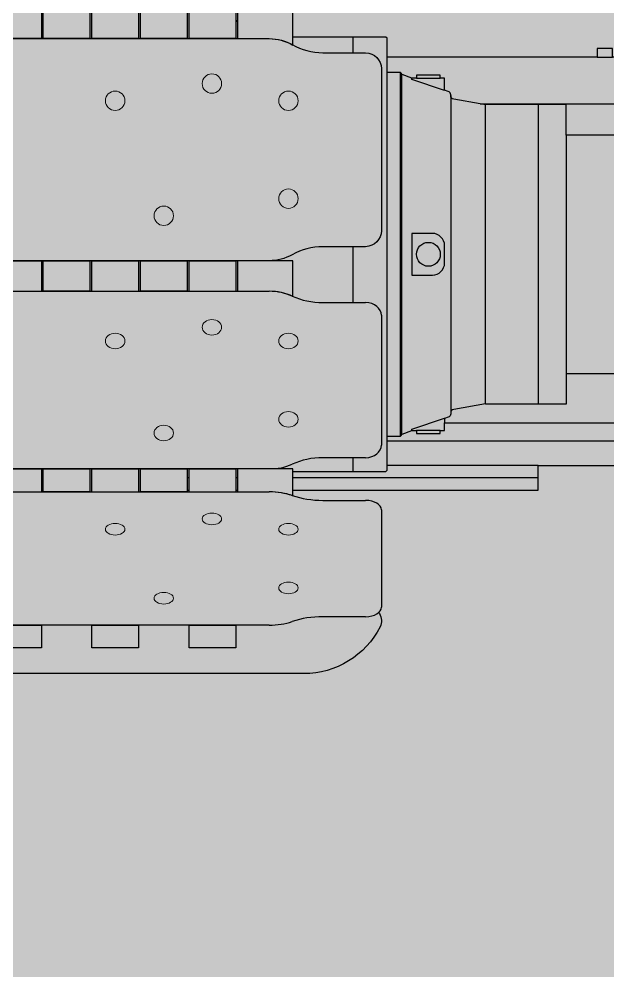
# Model space of a CAD drawing. Header units: millimetres. Extents: x -42064 to 85793, y -29289 to 164708.
# Drawn here: x -3743 to -2781, y -486 to 1070 of the extents above; entities that cross this region are included whole.
import ezdxf

# ---------------------------------------------------------------- set-up
doc = ezdxf.new("R2010")
doc.units = ezdxf.units.MM
doc.set_wipeout_variables(frame=1)
doc.layers.add('1', color=7, linetype='Continuous')
doc.layers.add('Техника. Кран MLC650 VPC', color=250, linetype='Continuous', true_color=0x333333)
doc.layers.add('Техника. Кран MLC650 VPC Штрих', color=7, linetype='Continuous', true_color=0xed4d1d)

# ---------------------------------------------------------------- blocks, each defined once
blk = doc.blocks.new('MLC650-20260207.123303')
at = {"color": 0, "linetype": 'ByBlock', "lineweight": -2, "transparency": 16777216}
blk.add_wipeout([(-265.8031917286862, -354.9999155044552), (-263.80253865251507, -353.0000375747677), (-263.8015548958083, -296.99996738433947), (-241.78992878923236, -296.99996738433947), (-240.29002034196856, -295.50005893707385), (-240.2901119364251, -295.16984666586177), (-240.2901119364251, -295.16984666586177), (-240.2207438728783, -294.71884954954476), (-240.0189269596067, -294.30960602707455), (-239.70335504926516, -293.9800234174472), (-239.3032588673559, -293.76063022613744), (-239.3032588673559, -293.7606302261356), (-223.47089192399653, -287.9978036880475), (-215.7705867482182, -288.0001291275021), (-215.7705867482182, -292.6668985366814), (-176.77064167985736, -292.6668985366814), (-176.77064167985736, -288.0001291275039), (-169.79122273454595, -288.0001291275021), (-169.79122273454595, -275.30012912750135), (303.57910807600456, -275.30012912750135), (303.57910807600456, -234.9998758316051), (305.209241132643, -234.9998758316051), (305.21234171858123, -239.16008701324427), (344.2060856150656, -239.16008701324427), (344.2091862010002, -234.9998758316051), (349.7088505076408, -234.9998758316051), (349.7088505076408, -237.67529392242432), (349.7088505076408, -237.67529392242432), (349.9972244298606, -239.6859883713696), (351.0591997671436, -241.41753683128445), (352.72068742243937, -242.58608741098578), (354.7093205379697, -243.00008018613153), (354.7093205379697, -243.00008018613153), (404.20939982404707, -243.00016269683692), (405.7093082713145, -241.49986667632584), (405.7093082713145, -134.16638946705825), (405.7093082713145, -134.16638946705825), (405.86843367654546, -131.7784408287971), (406.3116551699095, -129.42659595691475), (407.032626240838, -127.14453103486812), (408.0210232687841, -124.96492306353139), (416.85162462911285, -114.87346460211847), (416.85162462911285, -114.87346460211847), (419.3389173678661, -111.84278368910964), (421.1870641162004, -108.38503795506585), (422.32502143297097, -104.63314441847251), (422.7090458201419, -100.73132724762036), (422.7090458201419, -100.73132724762036), (422.7090458201419, -12.499891090392339), (427.2087711619388, -12.499891090392339), (428.2094852732662, -11.498014259343108), (428.2094852732662, 11.498256492615837), (427.2087711619406, 12.500133323672344), (422.7090458201419, 12.500133323672344), (422.7090458201419, 100.73156948089672), (422.7090458201419, 100.73156948089672), (422.32502155308975, 104.6333860476825), (421.18706458753877, 108.3852790503006), (419.3389183943509, 111.84302438608393), (416.8516263711099, 114.87370509339598), (416.8516263711099, 114.8737050933978), (408.0210249009506, 124.96511375751288), (408.0210249009506, 124.96511375751288), (407.03262717914004, 127.14472237239352), (406.31165559593865, 129.42678804777643), (405.86843378676167, 131.77863374816116), (405.7093082713145, 134.16658325367098), (405.7093082713145, 134.1665832536728), (405.7093082713145, 149.1998804092418), (448.6384708689711, 149.1998804092418), (448.6384708689711, 174.19990482330286), (405.7093082713145, 174.19990482330286), (405.7093082713145, 241.50006046295312), (404.20939982404707, 242.99996891021874), (354.7093204783432, 242.99996891021874), (354.7093204783432, 242.99996891021874), (352.7959060871872, 242.6193209727153), (351.1737985814834, 241.53543226784677), (350.089936786595, 239.91330678126906), (349.70932059159713, 237.99988607564228), (349.70932059159713, 237.99988607564228), (349.7088505076408, 235.00006961822692), (344.2091862010002, 235.00006961822692), (344.2091862010002, 239.15989322662426), (305.21234171858123, 239.15989322662426), (305.209241132643, 235.00006961822692), (297.40894206037774, 235.00006961822692), (297.40894206037774, 235.00006961822692), (296.6435894082497, 234.8477027614681), (295.9947852603218, 234.41407444275683), (295.561282674802, 233.76518627865516), (295.4090641306884, 232.99980411529577), (295.4090641306884, 229.00004825592077), (295.4090641306884, 229.00004825592077), (295.2569123147787, 228.23462733609995), (294.8234160772372, 227.58570486644567), (294.17457762252525, 227.1520828890607), (293.4091862010009, 226.99978275299327), (293.4091862010009, 226.99978275299327), (291.8774954365308, 227.00006434917304), (291.8774954365308, 227.00006434917304), (286.02478591612635, 226.42362254464206), (280.396992769196, 224.7164499758528), (275.21038890955424, 221.94415232095162), (270.66429259574215, 218.2132674138811), (270.66429259574215, 218.2132674138811), (250.38002970686284, 197.92907657623437), (250.38002970686284, 197.92907657623437), (248.86475162390343, 196.6853471632603), (247.135938978352, 195.76115164391194), (245.26003683259114, 195.19201048310606), (243.3091434763901, 194.9997980117787), (243.3091434763901, 194.99979801178233), (28.709064130687693, 194.99979801178233), (28.709064130687693, 244.99984683990442), (-103.04103352556194, 244.99984683990442), (-103.04103352556194, 244.28981266021765), (-111.60443133268927, 245.79979801177979), (324.4979862498294, 245.79979801177979), (324.4979862498294, 321.9997980117805), (158.60346110334467, 321.9997980117805), (158.60346110334467, 336.19970645904505), (133.60343668927817, 336.19970645904505), (133.60343668927817, 321.9997980117805), (104.6028812693603, 321.9997980117805), (104.6028812693603, 336.19970645904505), (79.60285685529925, 336.19970645904505), (79.60285685529925, 321.9997980117805), (-263.7906808884927, 321.9997980117805), (-263.79013630876216, 352.9998437881459), (-265.8031917286862, 354.99991550445884), (-448.6384708689693, 354.99991550445884), (-448.6384708689693, -354.9999155044552)], dxfattribs=at)
at = {"layer": 'Техника. Кран MLC650 VPC Штрих', "true_color": 0xadadad, "transparency": 16777216}
h = blk.add_hatch(color=253, dxfattribs=at)
h.dxf.hatch_style = 1
edge = h.paths.add_edge_path()
edge.add_line((-448.6384708689693, -354.9999155044552), (-265.8031917286862, -354.9999155044552))
edge.add_line((-265.8031917286862, -354.9999155044552), (-263.8025386525151, -353.0000375747677))
edge.add_line((-263.8025386525151, -353.0000375747677), (-263.8015548958065, -296.9999673843395))
edge.add_line((-263.8015548958065, -296.9999673843395), (-241.7899287892324, -296.9999673843395))
edge.add_line((-241.7899287892324, -296.9999673843395), (-240.2900203419667, -295.5000589370738))
edge.add_line((-240.2900203419667, -295.5000589370738), (-240.2901119364251, -295.1698466658636))
edge.add_arc((-238.7908396948104, -295.1696170602838), 1.499272259196142, 109.98527304320251, 180.0087745442144, ccw=False)
edge.add_line((-239.3032588673559, -293.7606302261356), (-223.4708919239965, -287.9978036880493))
edge.add_line((-223.4708919239965, -287.9978036880493), (-215.7705867482182, -288.0001291275021))
edge.add_line((-215.7705867482182, -288.0001291275021), (-215.7705867482182, -292.6668985366832))
edge.add_line((-215.7705867482182, -292.6668985366832), (-176.7706416798574, -292.6668985366832))
edge.add_line((-176.7706416798574, -292.6668985366832), (-176.7706416798574, -288.0001291275039))
edge.add_line((-176.7706416798574, -288.0001291275039), (-169.7912227345441, -288.0001291275021))
edge.add_line((-169.7912227345441, -288.0001291275021), (-169.7912227345441, -275.3001291275014))
edge.add_line((-169.7912227345441, -275.3001291275014), (303.5791080760027, -275.3001291275014))
edge.add_line((303.5791080760027, -275.3001291275014), (303.5791080760027, -234.9998758316069))
edge.add_line((303.5791080760027, -234.9998758316069), (305.2092411326412, -234.9998758316069))
edge.add_line((305.2092411326412, -234.9998758316069), (305.2123417185794, -239.1600870132443))
edge.add_line((305.2123417185794, -239.1600870132443), (344.2060856150638, -239.1600870132443))
edge.add_line((344.2060856150638, -239.1600870132443), (344.209186201002, -234.9998758316051))
edge.add_line((344.209186201002, -234.9998758316051), (349.7088505076426, -234.9998758316051))
edge.add_line((349.7088505076426, -234.9998758316051), (349.7088505076426, -237.6752939224243))
edge.add_arc((354.7163345730163, -237.9831467754324), 5.016938313760331, 176.4819664373392, 269.9198964166159)
edge.add_line((354.7093205379679, -243.0000801861315), (404.2093998240489, -243.0001626968387))
edge.add_line((404.2093998240489, -243.0001626968387), (405.7093082713145, -241.4998666763277))
edge.add_line((405.7093082713145, -241.4998666763277), (405.7093082713145, -134.1663894670583))
edge.add_arc((425.7088627146281, -134.2998208999546), 19.9999995469587, 152.1767922927594, 179.6177442576459, ccw=False)
edge.add_line((408.0210232687859, -124.9649230635314), (416.8516246291147, -114.8734646021167))
edge.add_arc((402.7119696171223, -100.7329831551064), 19.99707627158038, 314.998325636136, 360.0047445191055)
edge.add_line((422.7090458201419, -100.7313272476185), (422.7090458201419, -12.49989109039325))
edge.add_line((422.7090458201419, -12.49989109039325), (427.2087711619388, -12.49989109039325))
edge.add_line((427.2087711619388, -12.49989109039325), (428.2094852732662, -11.49801425934129))
edge.add_line((428.2094852732662, -11.49801425934129), (428.2094852732662, 11.49825649261493))
edge.add_line((428.2094852732662, 11.49825649261493), (427.2087711619424, 12.50013332367234))
edge.add_line((427.2087711619424, 12.50013332367234), (422.7090458201419, 12.50013332367234))
edge.add_line((422.7090458201419, 12.50013332367234), (422.7090458201419, 100.7315694808958))
edge.add_arc((402.7119696174201, 100.7332253884036), 19.99707627128258, 359.9952554808372, 405.0016673058312)
edge.add_line((416.8516263711099, 114.8737050933969), (408.0210249009506, 124.9651137575129))
edge.add_arc((425.7088627146127, 134.3000146865704), 19.99999954694337, 180.3822557423604, 207.8232177251576, ccw=False)
edge.add_line((405.7093082713145, 134.1665832536719), (405.7093082713145, 149.1998804092409))
edge.add_line((405.7093082713145, 149.1998804092409), (448.6384708689693, 149.1998804092409))
edge.add_line((448.6384708689693, 149.1998804092409), (448.6384708689693, 174.1999048233029))
edge.add_line((448.6384708689693, 174.1999048233029), (405.7093082713145, 174.1999048233029))
edge.add_line((405.7093082713145, 174.1999048233029), (405.7093082713145, 241.5000604629531))
edge.add_line((405.7093082713145, 241.5000604629531), (404.2093998240489, 242.9999689102169))
edge.add_line((404.2093998240489, 242.9999689102169), (354.709320478345, 242.9999689102169))
edge.add_arc((354.7094613357282, 237.9998281677327), 5.000140744468202, 90.00161406127967, 179.999336442915)
edge.add_line((349.7093205915953, 237.9998860756423), (349.7088505076426, 235.0000696182251))
edge.add_line((349.7088505076426, 235.0000696182251), (344.209186201002, 235.0000696182251))
edge.add_line((344.209186201002, 235.0000696182251), (344.209186201002, 239.1598932266234))
edge.add_line((344.209186201002, 239.1598932266234), (305.2123417185794, 239.1598932266234))
edge.add_line((305.2123417185794, 239.1598932266234), (305.2092411326412, 235.0000696182251))
edge.add_line((305.2092411326412, 235.0000696182251), (297.4089420603777, 235.0000696182251))
edge.add_arc((297.4093090156276, 232.999824766841), 2.000244885044, 90.0105112065847, 180.0005915507604)
edge.add_line((295.4090641306902, 232.9998041152958), (295.4090641306902, 229.0000482559208))
edge.add_arc((293.4090687580096, 228.9997781404636), 1.999995390921276, -89.99663549832422, 0.007738255695983298, ccw=False)
edge.add_line((293.4091862010027, 226.9997827529905), (291.8774954365326, 227.000064349174))
edge.add_arc((291.8774967478729, 197.0000635147175), 30.00000083445653, 90.00000250447536, 135.000000341628)
edge.add_line((270.6642925957422, 218.2132674138793), (250.3800297068628, 197.9290765762325))
edge.add_arc((243.3088647172523, 204.9991964731703), 9.999398465276213, 270.00159726830145, 315.00423436764936, ccw=False)
edge.add_line((243.3091434763919, 194.9997980117796), (28.70906413068951, 194.9997980117796))
edge.add_line((28.70906413068951, 194.9997980117796), (28.70906413068951, 244.9998468399044))
edge.add_line((28.70906413068951, 244.9998468399044), (-103.0410335255619, 244.9998468399044))
edge.add_line((-103.0410335255619, 244.9998468399044), (-103.0410335255619, 244.2898126602176))
edge.add_line((-103.0410335255619, 244.2898126602176), (-111.6044313326893, 245.7997980117807))
edge.add_line((-111.6044313326893, 245.7997980117807), (324.4979862498294, 245.7997980117807))
edge.add_line((324.4979862498294, 245.7997980117807), (324.4979862498294, 321.9997980117796))
edge.add_line((324.4979862498294, 321.9997980117796), (158.6034611033465, 321.9997980117796))
edge.add_line((158.6034611033465, 321.9997980117796), (158.6034611033465, 336.199706459045))
edge.add_line((158.6034611033465, 336.199706459045), (133.6034366892818, 336.199706459045))
edge.add_line((133.6034366892818, 336.199706459045), (133.6034366892818, 321.9997980117796))
edge.add_line((133.6034366892818, 321.9997980117796), (104.6028812693621, 321.9997980117796))
edge.add_line((104.6028812693621, 321.9997980117796), (104.6028812693621, 336.199706459045))
edge.add_line((104.6028812693621, 336.199706459045), (79.60285685529743, 336.199706459045))
edge.add_line((79.60285685529743, 336.199706459045), (79.60285685529743, 321.9997980117796))
edge.add_line((79.60285685529743, 321.9997980117796), (-263.7906808884909, 321.9997980117796))
edge.add_line((-263.7906808884909, 321.9997980117796), (-263.7901363087622, 352.9998437881468))
edge.add_line((-263.7901363087622, 352.9998437881468), (-265.8031917286862, 354.9999155044552))
edge.add_line((-265.8031917286862, 354.9999155044552), (-448.6384708689693, 354.9999155044552))
edge.add_line((-448.6384708689693, 354.9999155044552), (-448.6384708689693, -354.9999155044552))
at = {"color": 0, "linetype": 'ByBlock', "lineweight": -2, "transparency": 16777216}
blk.add_lwpolyline([(-448.6384708689693, -354.9999155044552), (-265.8031917286862, -354.9999155044552), (-263.8025386525151, -353.0000375747677), (-263.8015548958065, -296.9999673843395), (-241.7899287892324, -296.9999673843395), (-240.2900203419667, -295.5000589370738), (-240.2901119364251, -295.1698466658636, -0.3154115314715947), (-239.3032588673559, -293.7606302261356), (-223.4708919239965, -287.9978036880493), (-215.7705867482182, -288.0001291275021), (-215.7705867482182, -292.6668985366832), (-176.7706416798574, -292.6668985366832), (-176.7706416798574, -288.0001291275039), (-169.7912227345441, -288.0001291275021), (-169.7912227345441, -275.3001291275014), (303.5791080760027, -275.3001291275014), (303.5791080760027, -234.9998758316069), (305.2092411326412, -234.9998758316069), (305.2123417185794, -239.1600870132443), (344.2060856150638, -239.1600870132443), (344.209186201002, -234.9998758316051), (349.7088505076426, -234.9998758316051), (349.7088505076426, -237.6752939224243, 0.4318993096489325), (354.7093205379679, -243.0000801861315), (404.2093998240489, -243.0001626968387), (405.7093082713145, -241.4998666763277), (405.7093082713145, -134.1663894670583, -0.1203092150461851), (408.0210232687859, -124.9649230635314), (416.8516246291147, -114.8734646021167, 0.1989414833571367), (422.7090458201419, -100.7313272476185), (422.7090458201419, -12.49989109039325), (427.2087711619388, -12.49989109039325), (428.2094852732662, -11.49801425934129), (428.2094852732662, 11.49825649261493), (427.2087711619424, 12.50013332367234), (422.7090458201419, 12.50013332367234), (422.7090458201419, 100.7315694808958, 0.1989414513420643), (416.8516263711099, 114.8737050933969), (408.0210249009506, 124.9651137575129, -0.1203092593902588), (405.7093082713145, 134.1665832536719), (405.7093082713145, 149.1998804092409), (448.6384708689693, 149.1998804092409), (448.6384708689693, 174.1999048233029), (405.7093082713145, 174.1999048233029), (405.7093082713145, 241.5000604629531), (404.2093998240489, 242.9999689102169), (354.709320478345, 242.9999689102169, 0.4142019193474888), (349.7093205915953, 237.9998860756423), (349.7088505076426, 235.0000696182251), (344.209186201002, 235.0000696182251), (344.209186201002, 239.1598932266234), (305.2123417185794, 239.1598932266234), (305.2092411326412, 235.0000696182251), (297.4089420603777, 235.0000696182251, 0.4141628544874088), (295.4090641306902, 232.9998041152958), (295.4090641306902, 229.0000482559208, -0.414235920966191), (293.4091862010027, 226.9997827529905), (291.8774954365326, 227.000064349174, 0.1989123575690626), (270.6642925957422, 218.2132674138793), (250.3800297068628, 197.9290765762325, -0.1989243291919469), (243.3091434763919, 194.9997980117796), (28.70906413068951, 194.9997980117796), (28.70906413068951, 244.9998468399044), (-103.0410335255619, 244.9998468399044), (-103.0410335255619, 244.2898126602176), (-111.6044313326893, 245.7997980117807), (324.4979862498294, 245.7997980117807), (324.4979862498294, 321.9997980117796), (158.6034611033465, 321.9997980117796), (158.6034611033465, 336.199706459045), (133.6034366892818, 336.199706459045), (133.6034366892818, 321.9997980117796), (104.6028812693621, 321.9997980117796), (104.6028812693621, 336.199706459045), (79.60285685529743, 336.199706459045), (79.60285685529743, 321.9997980117796), (-263.7906808884909, 321.9997980117796), (-263.7901363087622, 352.9998437881468), (-265.8031917286862, 354.9999155044552), (-448.6384708689693, 354.9999155044552)], format="xyb", close=True, dxfattribs=at)
for points in [[(-319.8037715626706, 354.9999155044552), (-319.8037715626706, -354.9999155044552)], [(-263.8015548958065, -296.9999673843395), (-263.7906808884909, 321.9997980117796)], [(79.60285685529743, 321.9997980117796), (104.6028812693621, 321.9997980117796)], [(133.6034366892818, 321.9997980117796), (158.6034611033465, 321.9997980117796)], [(-241.7899287892324, -296.9999673843395), (-241.7899287892324, 296.9997735977176)], [(-240.2900203419667, 295.1534639830479), (-240.2901119364251, -295.1698466658636)], [(-169.7912227209672, 268.4600427578152), (-169.7912227209672, 267.8318919488011), (-223.4708919239965, 285.9659509658813), (-223.4708919239965, 287.9999353408812)], [(-215.7705867482182, 287.9999353408812), (-176.7706416798574, 287.9999353408812)], [(-159.7898740244855, 259.3311420857972), (-159.7898740244855, -259.3309493541874)], [(-103.0410335255619, -244.2900064468395), (-103.0410335255619, 244.2898126602176)], [(-16.79125935563934, 244.9998468399044), (-16.7912593556357, -245.0000406265244)], [(305.2092411326412, 235.0000696194456), (344.209186201002, 235.0000696182251)], [(349.7088505076426, 235.0000696182251), (349.7088505076426, -234.9998758316051)], [(386.708917646316, 242.9999689102169), (386.708917646316, -243.0001626968387)], [(404.2093998240489, -243.0001626968387), (404.2093998240489, 242.9999689102169)], [(28.70906413068951, 194.9997980117796), (28.70906413068951, -194.9999917984005)], [(405.7093082713145, 149.1998804092409), (405.7093082713145, 174.1999048233029)], [(405.7093082713145, -134.1663894670583), (405.7093082713145, 134.1665832536719)], [(422.7090458201419, 12.50013332367234), (422.7090458201419, -12.49989109039325)], [(344.209186201002, -234.9998758316051), (305.2092411326412, -234.9998758328275)], [(-223.4708919239965, -287.9978036880493), (-223.4708919239965, -285.9661447525014), (-169.7829776071412, -267.6749776214347), (-169.7912227345441, -268.4598489761356)], [(-176.7706416798574, -288.0001291275039), (-215.7705867482182, -288.0001291275021)]]:
    blk.add_lwpolyline(points, dxfattribs=at)
for points in [[(-111.6044313326893, 245.7997980117807), (-154.8324458790776, 253.4222009658815, -0.3639117464715593), (-159.7898740244855, 259.3311420917353), (-159.7899164153096, 260.6186609268188, 0.3152987873016513), (-163.7377956328091, 266.2568167965856), (-169.7912227345441, 268.4600427627565), (-169.7912227345441, 287.9999353408784), (-176.7706416798574, 287.9999353408812), (-176.7706416798574, 292.6670923233032), (-215.7705867482182, 292.6670923233032), (-215.7705867482182, 287.9999353408812), (-223.4708919239965, 287.9999353408812), (-239.3032588673559, 293.7604364395138, -0.3121894289150729), (-240.2900203419667, 295.1534639830479), (-240.2900203419667, 295.4998651504502), (-241.7899287892324, 296.9997735977176), (-263.7901363087622, 296.9997735977176)], [(-223.4708919239965, 34.14997463226337), (-223.4708919239965, -34.15011997222791), (-189.7907769394042, -34.14978992938995, 0.4142136100914041), (-169.7907776309003, -14.14978688547399), (-169.7907776309003, 14.15003261566198, 0.4142135751758766), (-189.7907780521309, 34.15003216266632), (-223.4708919239965, 34.14997463226337)], [(349.7089725705046, 31.2540277163298, -0.4148231405470569), (347.7050968455333, 29.25414943695068), (324.7088260935816, 29.29988307952863, 1.000001550517033), (324.7088260935816, -29.30002841949499), (347.7050968455333, -29.25390720367432, -0.4146860860124595), (349.7089725705046, -31.25417270660364)], [(257.3850284861583, 25.00014553070105), (237.2087406443607, 25.00014553070105, 0.9999990310678519), (237.2087406443607, -24.99990329742468), (257.3850284861583, -24.99990329742468)], [(28.70906413068951, -194.9999917984005), (28.70906413068951, -245.0000406265262), (-103.0410335255619, -245.0000406265262), (-103.0410335255619, -244.2900064468395), (-154.8324458790776, -253.4220071792606, 0.3639117959765396), (-159.7898740244855, -259.3309493541874), (-159.7902827931393, -260.6188547134389, -0.3153960613951999), (-163.738103838059, -266.2568826675415), (-169.7912227345441, -268.4598489761356), (-169.7912227345441, -275.3001291275014)], [(28.70906413068951, -194.9999917984005), (243.3091434763919, -194.9999917984005, -0.1988813987118845), (250.3800297068628, -197.9288827896107), (270.6642912471543, -218.2130722786751, 0.1989123885503685), (291.8774971056228, -226.999870562553), (293.4091862009991, -226.9999765396133, -0.4143742915214743), (295.4090641306902, -228.999854469299), (295.4090641306902, -232.9999979019176, 0.4142998791191272), (297.4089420603777, -234.9998758316051), (303.5791080760027, -234.9998758316069)]]:
    blk.add_lwpolyline(points, format="xyb", dxfattribs=at)
for centre, radius in [((-196.2710017872778, 0.0001211166381835938), 19.49999978542206), ((237.2087406443607, 0.0001211166381835938), 19.49999978542722), ((324.7088260935816, 0.0001211166381835938), 19.49999978542487)]:
    blk.add_circle(centre, radius, dxfattribs=at)
blk = doc.blocks.new('MLC650-20260207.081734')
at = {"color": 0, "linetype": 'ByBlock', "lineweight": -2, "transparency": 16777216}
blk.add_wipeout([(-3134.000177001951, 1390.0000080108648), (-3134.000177001951, 1390.0000080108648), (-3136.799048214848, 1360.965239026259), (-3145.092543111675, 1332.999734695889), (-3158.575238047699, 1307.1333776404817), (-3176.7506072663605, 1284.3187454098043), (-3176.75060726636, 1284.3187454098043), (-3524.7657351820926, 924.5524833710424), (-3524.7657351820926, 924.5524833710424), (-3529.015849295607, 919.8713678230633), (-3532.9616395759144, 914.9310184614033), (-3536.5873317536093, 909.7511855505845), (-3539.878431230369, 904.3525767496512), (-3576.5487678350855, 839.684673817811), (-3576.5487678350855, 839.684673817811), (-3582.1243521224483, 828.0533447731104), (-3586.2611349076265, 815.8360626007197), (-3588.8991066339513, 803.2100552879265), (-3589.999999999989, 790.3584799258092), (-3589.999999999989, 563.2813374130355), (-3589.999999999989, 563.2813374130355), (-3589.5155196285177, 556.788584565435), (-3588.7185367092966, 550.3267443479081), (-3587.610905268797, 543.910848980745), (-3586.195201997132, 537.5558238024337), (-3586.195201997132, 537.5558238024337), (-3544.250800585094, 379.9998840332046), (-3544.250800585094, 339.99999999999955), (-3524.2567565607133, 339.99999999999955), (-3524.2567565607133, 300.0001159667995), (-2895.000036621091, 300.00011596679633), (-2895.000036621091, 339.99999999999955), (-2761.850024414059, 339.99999999999955), (-2761.850024414059, 327.29999999999654), (-2754.5334167480473, 299.9950775146499), (-2629.4674072265625, 299.9950775146499), (-2622.1500244140625, 327.2999999999997), (-2622.1500244140625, 339.99999999999955), (2622.1500244140734, 339.99999999999955), (2622.1500244140734, 327.2999999999997), (2629.4674072265734, 299.9950775146499), (2754.5334167480587, 299.9950775146499), (2761.850024414071, 327.29999999999654), (2761.850024414071, 339.99999999999955), (2895.0000366211025, 339.99999999999955), (2895.0000366211025, 300.00011596679633), (3524.256756560725, 300.00011596679633), (3524.256756560725, 339.99999999999955), (3544.2508005851055, 339.99999999999955), (3544.2508005851055, 379.9998840332046), (3586.195201997144, 537.5558238024337), (3586.195201997144, 537.5558238024337), (3587.6109052688084, 543.910848980745), (3588.718536709309, 550.3267443479081), (3589.5155196285286, 556.788584565435), (3590, 563.2813374130355), (3590, 563.2813374130355), (3590, 790.3584799258092), (3590, 790.3584799258092), (3588.899106633963, 803.2100552879265), (3586.2611349076383, 815.8360626007197), (3582.12435212246, 828.0533447731104), (3576.5487678350974, 839.684673817811), (3539.87843123038, 904.3525767496512), (3539.87843123038, 904.3525767496512), (3536.587331753621, 909.7511855505845), (3532.9616395759253, 914.9310184614033), (3529.015849295619, 919.8713678230633), (3524.765735182104, 924.5524833710424), (3176.7506072663714, 1284.3187454098043), (3176.7506072663714, 1284.3187454098043), (3158.5752380477097, 1307.1333776404817), (3145.0925431116857, 1332.999734695889), (3136.79904821486, 1360.965239026259), (3134.0001770019626, 1390.0000080108648), (3134.0001770019626, 1570.0000675201409), (3136.000054931651, 1569.99987373352), (3136.000054931651, 1617.9998508453373), (3134.0001770019626, 1619.9999225616457), (3134.0001770019626, 1687.7498569488525), (2982.504772949229, 1687.7498569488525), (2971.0000488281366, 1731.999869155883), (2839.0003540039183, 1731.999869155883), (2827.494854736339, 1687.7498569488525), (2685.0004516601666, 1687.7500507354744), (2685.0004516601666, 1619.9999225616448), (2657.2005981445404, 1619.9999225616457), (2655.999896240246, 1621.1998493194587), (2655.999896240246, 1629.9998935699468), (2376.299914550794, 1629.9998935699468), (2376.299914550794, 1632.9008792877203), (2353.757104492198, 1632.9008792877203), (2353.757104492198, 1615.3837314605707), (1795.274914550792, 1615.3837314605707), (1795.274914550792, 1632.9008792877203), (1773.0499145507931, 1632.9008792877203), (1773.0499145507931, 1609.9999515533445), (1663.9999816894638, 1609.9999515533445), (1663.9992065429763, 1634.9999759674083), (1482.7250000000095, 1634.9999759674083), (1482.7250000000095, 1739.0779254913332), (-1482.7249999999985, 1739.0779254913332), (-1482.7249999999985, 1634.9999759674083), (-1663.9992065429683, 1634.9999759674083), (-1663.999981689452, 1609.9999515533445), (-1773.0499145507777, 1609.9999515533445), (-1773.0499145507777, 1632.9008792877203), (-1795.27491455078, 1632.9008792877203), (-1795.27491455078, 1629.9998935699468), (-2353.7571044921856, 1629.9998935699468), (-2353.7571044921856, 1632.9008792877203), (-2376.2999145507783, 1632.9008792877203), (-2376.2999145507783, 1629.9998935699468), (-2655.999896240231, 1629.9998935699468), (-2655.999896240231, 1621.1998493194587), (-2657.2005981445286, 1619.9999225616457), (-2685.000451660155, 1619.9999225616448), (-2685.000451660155, 1687.7500507354744), (-2827.494854736327, 1687.7498569488525), (-2839.000354003904, 1731.999869155883), (-2971.000048828122, 1731.999869155883), (-2982.504772949218, 1687.7498569488525), (-3134.000177001951, 1687.7498569488525), (-3134.000177001951, 1619.9999225616457), (-3136.000054931639, 1617.9998508453373), (-3136.000054931639, 1569.99987373352), (-3134.000177001951, 1569.99987373352), (-3134.000177001951, 1570.0000675201409)], dxfattribs=at)
at = {"layer": 'Техника. Кран MLC650 VPC Штрих', "true_color": 0xadadad, "transparency": 16777216}
h = blk.add_hatch(color=253, dxfattribs=at)
h.dxf.hatch_style = 1
edge = h.paths.add_edge_path()
edge.add_line((-3134.000177001952, 1570.000067520142), (-3134.000177001952, 1390.000008010865))
edge.add_arc((-3286.000441979108, 1390.000125834063), 152.0002649772016, 315.95118145926324, 359.99995558710395, ccw=False)
edge.add_line((-3176.75060726636, 1284.318745409804), (-3524.765735182093, 924.5524833710424))
edge.add_arc((-3452.892005308225, 855.0263828576509), 99.99855848250988, 135.9511814592659, 150.4443258654042)
edge.add_line((-3539.878431230369, 904.3525767496521), (-3576.548767835086, 839.6846738178119))
edge.add_arc((-3482.939995232347, 787.660431609253), 107.093996496377, 150.9363376576849, 178.5563790322286)
edge.add_line((-3589.999999999989, 790.3584799258088), (-3589.999999999989, 563.2813374130365))
edge.add_arc((-3455.181303367887, 570.0768728162865), 134.9898524445283, 182.8855512565849, 193.9405370009752)
edge.add_line((-3586.195201997132, 537.5558238024332), (-3544.250800585094, 379.9998840332046))
edge.add_line((-3544.250800585094, 379.9998840332046), (-3544.250800585094, 340))
edge.add_line((-3544.250800585094, 340), (-3524.256756560713, 340))
edge.add_line((-3524.256756560713, 340), (-3524.256756560713, 300.0001159667999))
edge.add_line((-3524.256756560713, 300.0001159667999), (-2895.000036621092, 300.0001159667972))
edge.add_line((-2895.000036621092, 300.0001159667972), (-2895.000036621092, 340))
edge.add_line((-2895.000036621092, 340), (-2761.85002441406, 340))
edge.add_line((-2761.85002441406, 340), (-2761.85002441406, 327.2999999999975))
edge.add_line((-2761.85002441406, 327.2999999999975), (-2754.533416748047, 299.9950775146499))
edge.add_line((-2754.533416748047, 299.9950775146499), (-2629.467407226562, 299.9950775146499))
edge.add_line((-2629.467407226562, 299.9950775146499), (-2622.150024414062, 327.2999999999993))
edge.add_line((-2622.150024414062, 327.2999999999993), (-2622.150024414062, 340))
edge.add_line((-2622.150024414062, 340), (2622.150024414073, 340))
edge.add_line((2622.150024414073, 340), (2622.150024414073, 327.2999999999993))
edge.add_line((2622.150024414073, 327.2999999999993), (2629.467407226573, 299.9950775146499))
edge.add_line((2629.467407226573, 299.9950775146499), (2754.533416748058, 299.9950775146499))
edge.add_line((2754.533416748058, 299.9950775146499), (2761.850024414071, 327.2999999999975))
edge.add_line((2761.850024414071, 327.2999999999975), (2761.850024414071, 340))
edge.add_line((2761.850024414071, 340), (2895.000036621102, 340))
edge.add_line((2895.000036621102, 340), (2895.000036621102, 300.0001159667972))
edge.add_line((2895.000036621102, 300.0001159667972), (3524.256756560724, 300.0001159667972))
edge.add_line((3524.256756560724, 300.0001159667972), (3524.256756560724, 340))
edge.add_line((3524.256756560724, 340), (3544.250800585105, 340))
edge.add_line((3544.250800585105, 340), (3544.250800585105, 379.9998840332046))
edge.add_line((3544.250800585105, 379.9998840332046), (3586.195201997143, 537.5558238024332))
edge.add_arc((3455.181303367898, 570.0768728162865), 134.9898524445283, 346.0594629990248, 357.114448743415)
edge.add_line((3590, 563.2813374130365), (3590, 790.3584799258088))
edge.add_arc((3482.939995232358, 787.660431609253), 107.0939964963771, 1.443620967771406, 29.06366234231513)
edge.add_line((3576.548767835096, 839.6846738178119), (3539.87843123038, 904.3525767496521))
edge.add_arc((3452.892005308236, 855.0263828576509), 99.99855848250988, 29.55567413459586, 44.04881854073406)
edge.add_line((3524.765735182104, 924.5524833710424), (3176.750607266371, 1284.318745409804))
edge.add_arc((3286.000441979118, 1390.000125834063), 152.0002649772015, 180.000044412896, 224.0488185407368, ccw=False)
edge.add_line((3134.000177001963, 1390.000008010865), (3134.000177001963, 1570.000067520142))
edge.add_line((3134.000177001963, 1570.000067520142), (3136.00005493165, 1569.999873733521))
edge.add_line((3136.00005493165, 1569.999873733521), (3136.00005493165, 1617.999850845337))
edge.add_line((3136.00005493165, 1617.999850845337), (3134.000177001963, 1619.999922561646))
edge.add_line((3134.000177001963, 1619.999922561646), (3134.000177001963, 1687.749856948853))
edge.add_line((3134.000177001963, 1687.749856948853), (2982.504772949229, 1687.749856948853))
edge.add_line((2982.504772949229, 1687.749856948853), (2971.000048828137, 1731.999869155884))
edge.add_line((2971.000048828137, 1731.999869155884), (2839.000354003918, 1731.999869155884))
edge.add_line((2839.000354003918, 1731.999869155884), (2827.494854736338, 1687.749856948853))
edge.add_line((2827.494854736338, 1687.749856948853), (2685.000451660166, 1687.750050735474))
edge.add_line((2685.000451660166, 1687.750050735474), (2685.000451660166, 1619.999922561645))
edge.add_line((2685.000451660166, 1619.999922561645), (2657.20059814454, 1619.999922561646))
edge.add_line((2657.20059814454, 1619.999922561646), (2655.999896240246, 1621.199849319459))
edge.add_line((2655.999896240246, 1621.199849319459), (2655.999896240246, 1629.999893569947))
edge.add_line((2655.999896240246, 1629.999893569947), (2376.299914550793, 1629.999893569947))
edge.add_line((2376.299914550793, 1629.999893569947), (2376.299914550793, 1632.90087928772))
edge.add_line((2376.299914550793, 1632.90087928772), (2353.757104492197, 1632.90087928772))
edge.add_line((2353.757104492197, 1632.90087928772), (2353.757104492197, 1615.383731460571))
edge.add_line((2353.757104492197, 1615.383731460571), (1795.274914550791, 1615.383731460571))
edge.add_line((1795.274914550791, 1615.383731460571), (1795.274914550791, 1632.90087928772))
edge.add_line((1795.274914550791, 1632.90087928772), (1773.049914550793, 1632.90087928772))
edge.add_line((1773.049914550793, 1632.90087928772), (1773.049914550793, 1609.999951553345))
edge.add_line((1773.049914550793, 1609.999951553345), (1663.999981689463, 1609.999951553345))
edge.add_line((1663.999981689463, 1609.999951553345), (1663.999206542976, 1634.999975967408))
edge.add_line((1663.999206542976, 1634.999975967408), (1482.725000000009, 1634.999975967408))
edge.add_line((1482.725000000009, 1634.999975967408), (1482.725000000009, 1739.077925491333))
edge.add_line((1482.725000000009, 1739.077925491333), (-1482.724999999999, 1739.077925491333))
edge.add_line((-1482.724999999999, 1739.077925491333), (-1482.724999999999, 1634.999975967408))
edge.add_line((-1482.724999999999, 1634.999975967408), (-1663.999206542969, 1634.999975967408))
edge.add_line((-1663.999206542969, 1634.999975967408), (-1663.999981689452, 1609.999951553345))
edge.add_line((-1663.999981689452, 1609.999951553345), (-1773.049914550778, 1609.999951553345))
edge.add_line((-1773.049914550778, 1609.999951553345), (-1773.049914550778, 1632.90087928772))
edge.add_line((-1773.049914550778, 1632.90087928772), (-1795.274914550781, 1632.90087928772))
edge.add_line((-1795.274914550781, 1632.90087928772), (-1795.274914550781, 1629.999893569947))
edge.add_line((-1795.274914550781, 1629.999893569947), (-2353.757104492186, 1629.999893569947))
edge.add_line((-2353.757104492186, 1629.999893569947), (-2353.757104492186, 1632.90087928772))
edge.add_line((-2353.757104492186, 1632.90087928772), (-2376.299914550778, 1632.90087928772))
edge.add_line((-2376.299914550778, 1632.90087928772), (-2376.299914550778, 1629.999893569947))
edge.add_line((-2376.299914550778, 1629.999893569947), (-2655.999896240231, 1629.999893569947))
edge.add_line((-2655.999896240231, 1629.999893569947), (-2655.999896240231, 1621.199849319459))
edge.add_line((-2655.999896240231, 1621.199849319459), (-2657.200598144529, 1619.999922561646))
edge.add_line((-2657.200598144529, 1619.999922561646), (-2685.000451660155, 1619.999922561645))
edge.add_line((-2685.000451660155, 1619.999922561645), (-2685.000451660155, 1687.750050735474))
edge.add_line((-2685.000451660155, 1687.750050735474), (-2827.494854736327, 1687.749856948853))
edge.add_line((-2827.494854736327, 1687.749856948853), (-2839.000354003903, 1731.999869155884))
edge.add_line((-2839.000354003903, 1731.999869155884), (-2971.000048828122, 1731.999869155884))
edge.add_line((-2971.000048828122, 1731.999869155884), (-2982.504772949218, 1687.749856948853))
edge.add_line((-2982.504772949218, 1687.749856948853), (-3134.000177001951, 1687.749856948853))
edge.add_line((-3134.000177001951, 1687.749856948853), (-3134.000177001952, 1619.999922561646))
edge.add_line((-3134.000177001952, 1619.999922561646), (-3136.000054931639, 1617.999850845337))
edge.add_line((-3136.000054931639, 1617.999850845337), (-3136.000054931639, 1569.999873733521))
edge.add_line((-3136.000054931639, 1569.999873733521), (-3134.000177001952, 1569.999873733521))
edge.add_line((-3134.000177001952, 1569.999873733521), (-3134.000177001952, 1570.000067520142))
at = {"color": 0, "linetype": 'ByBlock', "lineweight": -2, "transparency": 16777216}
blk.add_lwpolyline([(-3176.75060726636, 1284.318745409804), (-3524.765735182093, 924.5524833710424, 0.06332270556201919), (-3539.878431230369, 904.3525767496521), (-3576.548767835086, 839.6846738178119, 0.1211020252902141), (-3589.999999999989, 790.3584799258088), (-3589.999999999989, 563.2813374130365, 0.04827392137899376), (-3586.195201997132, 537.5558238024332), (-3544.250800585094, 379.9998840332046), (-3544.250800585094, 340), (-3524.256756560713, 340), (-3524.256756560713, 300.0001159667999), (-2895.000036621092, 300.0001159667972), (-2895.000036621092, 340), (-2761.85002441406, 340), (-2761.85002441406, 327.2999999999975), (-2754.533416748047, 299.9950775146499), (-2629.467407226562, 299.9950775146499), (-2622.150024414062, 327.2999999999993), (-2622.150024414062, 340), (2622.150024414073, 340)], format="xyb", dxfattribs=at)
blk.add_lwpolyline([(-3159.998601198244, 456.0001036623235, 0.4142174630449759), (-3060.000042724601, 555.9999938964847), (-3060.000042724601, 830.9998264312744, 0.4142165713804769), (-3209.998107228235, 980.9994319303751), (-3371.006996713906, 980.9994319303751, 0.2026316630720452), (-3442.720589466979, 950.6921376997534), (-3483.626489794766, 908.5992138764477, 0.195198357884682), (-3560.361109439276, 719.5329549292801), (-3560.361109439276, 614.4113990768074, 0.06419801664969582), (-3557.091058518616, 589.0478913651859), (-3541.77445805645, 530.6351544332138, 0.3409491323713237), (-3445.045950494601, 456.0001036623235)], format="xyb", close=True, dxfattribs=at)
for points in [[(3544.250800585105, 379.9998840332046), (-3544.250800585095, 379.9998840332046)], [(-2895.000036621092, 340), (-3524.256756560713, 340)], [(-2895.000036621092, 320.0000579833977), (-3524.256756560713, 320.0000579833977)]]:
    blk.add_lwpolyline(points, dxfattribs=at)
for radius in [142.8999984741192, 112.5110588073692]:
    blk.add_circle((-3309.999999999989, 698), radius, dxfattribs=at)
blk.add_blockref('MLC650-20260207.123303', (-2878.203351240063, 685.3001199722294), dxfattribs=at)
blk = doc.blocks.new('MLC650-20260207.065548')
at = {"color": 0, "linetype": 'ByBlock', "lineweight": -2, "transparency": 16777216}
blk.add_wipeout([(-132.57856750430074, -762), (-142.38883343570785, -759.8348483067523), (-150.70362850146057, -754.1962862104166), (-156.3448001708332, -745.883261388105), (-158.51303100713994, -736.0736755385298), (-158.51303100713994, -736.0736755385298), (-158.51303100713994, -666.112054444151), (-158.51303100713994, -666.112054444151), (-159.3511661745846, -653.088744743945), (-161.85174351712226, -640.2803030330896), (-165.973506699896, -627.8980522533842), (-171.64845189068, -616.1462837401776), (-171.64845189068, -616.1462837401779), (-171.64845189068, -616.1462837401779), (-175.90462495823476, -607.332365605229), (-178.9959307805151, -598.0456013472278), (-180.87136937865876, -588.4392028475222), (-181.5, -578.6716552734142), (-181.5, -578.6716552734142), (-181.5, 578.6716552732978), (-181.5, 578.6716552732978), (-180.87136937866444, 588.4392028474344), (-178.9959307805226, 598.0456013471694), (-175.90462495824045, 607.3323656052003), (-171.64845189068, 616.1462837401778), (-171.64845189068, 616.1462837401778), (-171.64845189068, 616.1462837401778), (-165.973506699896, 627.8980522533843), (-161.85174351712226, 640.2803030330897), (-159.3511661745846, 653.088744743945), (-158.51303100713994, 666.112054444151), (-158.51303100713994, 666.112054444151), (-158.51303100713994, 736.0736755385296), (-158.51303100713994, 736.0736755385296), (-156.3448001708332, 745.883261388105), (-150.70362850146057, 754.1962862104165), (-142.38883343570785, 759.8348483067521), (-132.57856750430074, 762), (-132.57856750430074, 762), (132.57856750430062, 762), (132.57856750430062, 762), (142.3888334357079, 759.8348483067521), (150.70362850146057, 754.1962862104165), (156.34480017083337, 745.883261388105), (158.51303100714, 736.0736755385296), (158.51303100714, 736.0736755385296), (158.51303100714, 666.112054444151), (158.51303100714, 666.112054444151), (159.35116617458465, 653.088744743945), (161.85174351712237, 640.2803030330897), (165.97350669989618, 627.8980522533843), (171.64845189067995, 616.1462837401778), (171.64845189068012, 616.1462837401778), (171.64845189068012, 616.1462837401778), (175.90462495824045, 607.3323656052003), (178.9959307805226, 598.0456013471694), (180.8713693786645, 588.4392028474344), (181.50000000000006, 578.6716552732978), (181.50000000000006, 578.6716552732978), (181.50000000000006, -578.6716552734142), (181.50000000000006, -578.6716552734142), (180.87136937865893, -588.4392028475222), (178.99593078051515, -598.0456013472278), (175.90462495823488, -607.332365605229), (171.64845189068012, -616.1462837401779), (171.64845189068012, -616.1462837401779), (165.97350669989618, -627.8980522533842), (161.85174351712237, -640.2803030330896), (159.35116617458465, -653.088744743945), (158.51303100714, -666.1120544441509), (158.51303100714, -666.112054444151), (158.51303100714, -736.0736755385298), (158.51303100714, -736.0736755385298), (156.34480017083337, -745.883261388105), (150.7036285014604, -754.1962862104166), (142.38883343570774, -759.8348483067523), (132.57856750430062, -762), (132.57856750430062, -762)], dxfattribs=at)
at = {"color": 0, "linetype": 'ByBlock', "lineweight": 5, "transparency": 16777216}
for centre in [(-80, 609.9999999999418), (80, 609.9999999999418), (108, 484.9999999999418), (-108, 406.4000000009546), (80, 326.9999999999418), (80, -327.0000000000582), (-108, -406.400000001071), (108, -485.0000000000582), (-80, -610.0000000000582), (80, -610.0000000000582)]:
    blk.add_circle(centre, 15.87500000000042, dxfattribs=at)
at = {"color": 0, "linetype": 'ByBlock', "lineweight": -2, "transparency": 16777216}
for points in [[(243.9500000004191, 617.2204650887288), (243.9500000004191, 527.0499999994645), (181.49999999999997, 527.0499999994645), (181.49999999999997, 578.6716552732978), (181.49999999999997, 578.6716552732978), (180.82929978914981, 588.7442186653005), (178.83721511913822, 598.6405801545677), (175.55848514869282, 608.1881610963378), (171.05028632346512, 617.2204650887288), (171.0502863234651, 617.2204650887288)], [(-243.476062009926, 524.0021240242057), (-243.476062009926, 447.8021240236702), (-181.50000000000003, 447.8021240236702), (-181.50000000000003, 524.0021240242057)], [(243.9500000004191, 368.2999999994645), (243.9500000004191, 444.5), (181.5, 444.5), (181.5, 368.2999999994645)], [(-243.476062009926, 365.2521240242058), (-243.476062009926, 289.0521240236703), (-181.50000000000003, 289.0521240236703), (-181.50000000000003, 365.2521240242058)], [(243.9500000004191, 209.5499999994645), (243.9500000004191, 285.75), (181.5, 285.75), (181.5, 209.5499999994645)], [(-243.476062009926, 206.50212402420584), (-243.476062009926, 88.9000000009546), (-181.50000000000003, 88.9000000009546), (-181.50000000000003, 206.50212402420584)], [(243.95000000041912, 85.85212402325129), (243.95000000041912, -85.85212402325122), (181.5, -85.85212402325122), (181.5, 85.85212402325129)], [(-243.476062009926, -206.50212402432234), (-243.476062009926, -88.90000000107108), (-181.50000000000003, -88.90000000107108), (-181.50000000000003, -206.50212402432234)], [(243.9500000004191, -209.5499999995809), (243.9500000004191, -285.7500000001164), (181.5, -285.7500000001164), (181.5, -209.5499999995809)], [(-243.476062009926, -365.25212402432237), (-243.476062009926, -289.0521240237868), (-181.50000000000003, -289.0521240237868), (-181.50000000000003, -365.25212402432237)], [(243.95000000041907, -368.2999999995809), (243.95000000041907, -444.5000000001164), (181.5, -444.5000000001164), (181.5, -368.2999999995809)], [(-243.476062009926, -524.0021240243223), (-243.476062009926, -447.80212402378675), (-181.50000000000009, -447.80212402378675), (-181.50000000000009, -524.0021240243223)], [(243.95000000041912, -617.2204650888453), (243.95000000041912, -527.0499999995809), (181.5, -527.0499999995809), (181.5, -578.6716552734144), (181.5, -578.6716552734144), (180.8292997891498, -588.7442186654171), (178.83721511913825, -598.6405801546844), (175.55848514869274, -608.1881610964543), (171.050286323465, -617.2204650888455), (171.05028632346506, -617.2204650888453)]]:
    blk.add_wipeout(points, dxfattribs=at)
at = {"layer": 'Техника. Кран MLC650 VPC Штрих', "true_color": 0xd6d6d6, "transparency": 16777216}
h = blk.add_hatch(color=254, dxfattribs=at)
h.dxf.hatch_style = 1
edge = h.paths.add_edge_path()
edge.add_arc((-131.8345686436406, -735.3213027956726), 26.68906927610718, 181.6153989469193, 268.40258507276866, ccw=False)
edge.add_line((-158.5130310071399, -736.0736755385296), (-158.5130310071399, -666.112054444151))
edge.add_arc((-260.1130310061939, -666.112054440956), 101.599999999054, 359.9999999981982, 389.4582407007075)
edge.add_arc((-105.2975192721211, -578.6713346430407), 76.20248072855345, 180.0002410783351, 209.4577235127148, ccw=False)
edge.add_line((-181.5, -578.6716552734142), (-181.5, 578.6716552732978))
edge.add_arc((-105.2975192718996, 578.6713346429825), 76.20248072877492, 150.542276487329, 179.9997589217087, ccw=False)
edge.add_arc((-260.1130310061939, 666.112054440956), 101.599999999054, 330.5417592992925, 360.0000000018018)
edge.add_line((-158.5130310071399, 666.112054444151), (-158.5130310071399, 736.0736755385296))
edge.add_arc((-131.8345686436406, 735.3213027956726), 26.68906927610714, 91.59741492723128, 178.3846010530807, ccw=False)
edge.add_line((-132.5785675043007, 762), (132.5785675043007, 762))
edge.add_arc((131.8345686436406, 735.3213027956726), 26.68906927610718, 1.6153989469191856, 88.40258507276872, ccw=False)
edge.add_line((158.5130310071399, 736.0736755385296), (158.5130310071399, 666.112054444151))
edge.add_arc((260.1130310061939, 666.112054440956), 101.599999999054, 179.9999999981982, 209.4582407007075)
edge.add_arc((105.2975192718996, 578.6713346429825), 76.20248072877489, 0.00024107829131025937, 29.45772351267101, ccw=False)
edge.add_line((181.5, 578.6716552732978), (181.5, -578.6716552734142))
edge.add_arc((105.2975192721211, -578.6713346430407), 76.20248072855348, 330.5422764872852, 359.9997589216649, ccw=False)
edge.add_arc((260.1130310061939, -666.112054440956), 101.599999999054, 150.5417592992925, 180.0000000018018)
edge.add_line((158.5130310071399, -666.112054444151), (158.5130310071399, -736.0736755385296))
edge.add_arc((131.8345686436406, -735.3213027956726), 26.68906927610714, 271.59741492723134, 358.3846010530807, ccw=False)
edge.add_line((132.5785675043007, -762), (-132.5785675043007, -762))
at = {"layer": 'Техника. Кран MLC650 VPC Штрих', "transparency": 16777216}
h = blk.add_hatch(color=256, dxfattribs=at)
h.dxf.hatch_style = 1
h.set_gradient(color1=(173, 173, 173), color2=(214, 214, 214), rotation=270, tint=1, name='CURVED')
edge = h.paths.add_edge_path()
edge.add_line((171.0502863234651, 617.2204650887288), (243.9500000004191, 617.2204650887288))
edge.add_line((243.9500000004191, 617.2204650887288), (243.9500000004191, 527.0499999994645))
edge.add_line((243.9500000004191, 527.0499999994645), (181.5, 527.0499999994645))
edge.add_line((181.5, 527.0499999994645), (181.5, 578.6716552732978))
edge.add_arc((105.0557399016513, 578.6400848254885), 76.44426661743287, 0.02366238239003607, 30.31053584578099)
h = blk.add_hatch(color=256, dxfattribs=at)
h.dxf.hatch_style = 1
h.set_gradient(color1=(173, 173, 173), color2=(214, 214, 214), rotation=90.00000000000003, tint=1, name='CURVED')
h.paths.add_polyline_path([(-181.5, 524.0021240242058), (-243.476062009926, 524.0021240242058), (-243.476062009926, 447.8021240236703), (-181.5, 447.8021240236703)])
h = blk.add_hatch(color=256, dxfattribs=at)
h.dxf.hatch_style = 1
h.set_gradient(color1=(173, 173, 173), color2=(214, 214, 214), rotation=270, tint=1, name='CURVED')
h.paths.add_polyline_path([(181.5, 368.2999999994645), (243.9500000004191, 368.2999999994645), (243.9500000004191, 444.5), (181.5, 444.5)])
h = blk.add_hatch(color=256, dxfattribs=at)
h.dxf.hatch_style = 1
h.set_gradient(color1=(173, 173, 173), color2=(214, 214, 214), rotation=90.00000000000003, tint=1, name='CURVED')
h.paths.add_polyline_path([(-181.5, 365.2521240242058), (-243.476062009926, 365.2521240242058), (-243.476062009926, 289.0521240236703), (-181.5, 289.0521240236703)])
h = blk.add_hatch(color=256, dxfattribs=at)
h.dxf.hatch_style = 1
h.set_gradient(color1=(173, 173, 173), color2=(214, 214, 214), rotation=270, tint=1, name='CURVED')
h.paths.add_polyline_path([(181.5, 209.5499999994645), (243.9500000004191, 209.5499999994645), (243.9500000004191, 285.75), (181.5, 285.75)])
h = blk.add_hatch(color=256, dxfattribs=at)
h.dxf.hatch_style = 1
h.set_gradient(color1=(173, 173, 173), color2=(214, 214, 214), rotation=90.00000000000003, tint=1, name='CURVED')
h.paths.add_polyline_path([(-181.5, 206.5021240242058), (-243.476062009926, 206.5021240242058), (-243.476062009926, 88.9000000009546), (-181.5, 88.9000000009546)])
h = blk.add_hatch(color=256, dxfattribs=at)
h.dxf.hatch_style = 1
h.set_gradient(color1=(173, 173, 173), color2=(214, 214, 214), rotation=270, tint=1, name='CURVED')
h.paths.add_polyline_path([(181.5, 85.85212402325124), (243.9500000004191, 85.85212402325124), (243.9500000004191, -85.85212402325124), (181.5, -85.85212402325124)])
h = blk.add_hatch(color=256, dxfattribs=at)
h.dxf.hatch_style = 1
h.set_gradient(color1=(173, 173, 173), color2=(214, 214, 214), rotation=90.00000000000003, tint=1, name='CURVED')
h.paths.add_polyline_path([(-181.5, -206.5021240243223), (-243.476062009926, -206.5021240243223), (-243.476062009926, -88.90000000107102), (-181.5, -88.90000000107102)])
h = blk.add_hatch(color=256, dxfattribs=at)
h.dxf.hatch_style = 1
h.set_gradient(color1=(173, 173, 173), color2=(214, 214, 214), rotation=270, tint=1, name='CURVED')
h.paths.add_polyline_path([(181.5, -209.5499999995809), (243.9500000004191, -209.5499999995809), (243.9500000004191, -285.7500000001164), (181.5, -285.7500000001164)])
h = blk.add_hatch(color=256, dxfattribs=at)
h.dxf.hatch_style = 1
h.set_gradient(color1=(173, 173, 173), color2=(214, 214, 214), rotation=90.00000000000003, tint=1, name='CURVED')
h.paths.add_polyline_path([(-181.5, -365.2521240243223), (-243.476062009926, -365.2521240243223), (-243.476062009926, -289.0521240237867), (-181.5, -289.0521240237867)])
h = blk.add_hatch(color=256, dxfattribs=at)
h.dxf.hatch_style = 1
h.set_gradient(color1=(173, 173, 173), color2=(214, 214, 214), rotation=270, tint=1, name='CURVED')
h.paths.add_polyline_path([(181.5, -368.2999999995809), (243.9500000004191, -368.2999999995809), (243.9500000004191, -444.5000000001164), (181.5, -444.5000000001164)])
h = blk.add_hatch(color=256, dxfattribs=at)
h.dxf.hatch_style = 1
h.set_gradient(color1=(173, 173, 173), color2=(214, 214, 214), rotation=90.00000000000003, tint=1, name='CURVED')
h.paths.add_polyline_path([(-181.5, -524.0021240243223), (-243.476062009926, -524.0021240243223), (-243.476062009926, -447.8021240237867), (-181.5, -447.8021240237867)])
h = blk.add_hatch(color=256, dxfattribs=at)
h.dxf.hatch_style = 1
h.set_gradient(color1=(173, 173, 173), color2=(214, 214, 214), rotation=270, tint=1, name='CURVED')
edge = h.paths.add_edge_path()
edge.add_line((171.0502863234651, -617.2204650888452), (243.9500000004191, -617.2204650888452))
edge.add_line((243.9500000004191, -617.2204650888452), (243.9500000004191, -527.0499999995809))
edge.add_line((243.9500000004191, -527.0499999995809), (181.5, -527.0499999995809))
edge.add_line((181.5, -527.0499999995809), (181.5, -578.6716552734142))
edge.add_arc((105.0557399016513, -578.640084825605), 76.44426661743287, 329.689464154219, 359.97633761761, ccw=False)
at = {"color": 0, "linetype": 'ByBlock', "lineweight": -2, "transparency": 16777216}
for points in [[(-132.5785675043007, -762, -0.3978835683712395), (-158.5130310071399, -736.0736755385296), (-158.5130310071399, -666.112054444151, 0.1292483989056463), (-171.64845189068, -616.1462837401778, -0.1292450350680811), (-181.5, -578.6716552734142), (-181.5, 578.6716552732978, -0.1292450350680811), (-171.64845189068, 616.1462837401778, 0.1292483989056463), (-158.5130310071399, 666.112054444151), (-158.5130310071399, 736.0736755385296, -0.3978835683712395), (-132.5785675043007, 762), (132.5785675043007, 762, -0.3978835683712395), (158.5130310071399, 736.0736755385296), (158.5130310071399, 666.112054444151, 0.1292483989056463), (171.64845189068, 616.1462837401778, -0.1292450350680811), (181.5, 578.6716552732978), (181.5, -578.6716552734142, -0.1292450350680811), (171.64845189068, -616.1462837401778, 0.1292483989056463), (158.5130310071399, -666.112054444151), (158.5130310071399, -736.0736755385296, -0.3978835683712395), (132.5785675043007, -762)], [(171.0502863234651, 617.2204650887288), (243.9500000004191, 617.2204650887288), (243.9500000004191, 527.0499999994645), (181.5, 527.0499999994645), (181.5, 578.6716552732978, 0.1329261250696304)], [(171.0502863234651, -617.2204650888452), (243.9500000004191, -617.2204650888452), (243.9500000004191, -527.0499999995809), (181.5, -527.0499999995809), (181.5, -578.6716552734142, -0.1329261250696304)]]:
    blk.add_lwpolyline(points, format="xyb", close=True, dxfattribs=at)
for points in [[(-181.5, 524.0021240242058), (-243.476062009926, 524.0021240242058), (-243.476062009926, 447.8021240236703), (-181.5, 447.8021240236703)], [(181.5, 368.2999999994645), (243.9500000004191, 368.2999999994645), (243.9500000004191, 444.5), (181.5, 444.5)], [(-181.5, 365.2521240242058), (-243.476062009926, 365.2521240242058), (-243.476062009926, 289.0521240236703), (-181.5, 289.0521240236703)], [(181.5, 209.5499999994645), (243.9500000004191, 209.5499999994645), (243.9500000004191, 285.75), (181.5, 285.75)], [(-181.5, 206.5021240242058), (-243.476062009926, 206.5021240242058), (-243.476062009926, 88.9000000009546), (-181.5, 88.9000000009546)], [(181.5, 85.85212402325124), (243.9500000004191, 85.85212402325124), (243.9500000004191, -85.85212402325124), (181.5, -85.85212402325124)], [(-181.5, -206.5021240243223), (-243.476062009926, -206.5021240243223), (-243.476062009926, -88.90000000107102), (-181.5, -88.90000000107102)], [(181.5, -209.5499999995809), (243.9500000004191, -209.5499999995809), (243.9500000004191, -285.7500000001164), (181.5, -285.7500000001164)], [(-181.5, -365.2521240243223), (-243.476062009926, -365.2521240243223), (-243.476062009926, -289.0521240237867), (-181.5, -289.0521240237867)], [(181.5, -368.2999999995809), (243.9500000004191, -368.2999999995809), (243.9500000004191, -444.5000000001164), (181.5, -444.5000000001164)], [(-181.5, -524.0021240243223), (-243.476062009926, -524.0021240243223), (-243.476062009926, -447.8021240237867), (-181.5, -447.8021240237867)]]:
    blk.add_lwpolyline(points, close=True, dxfattribs=at)
blk = doc.blocks.new('MLC650-20260207.071159')
at = {"color": 0, "linetype": 'ByBlock', "lineweight": -2, "transparency": 16777216}
blk.add_wipeout([(34.999999999999766, 148.74070069825552), (660.1327044771336, 148.74070069825552), (660.1327044771336, 148.74070069825552), (662.5814408856209, 148.43625070853113), (664.8810737392274, 147.5414386986057), (666.8915783982234, 146.11074976992506), (668.4905352380542, 144.2312985684165), (668.4905352380542, 144.23129856841638), (688.6987356510114, 113.47021880474506), (688.6987356510114, 113.47021880474506), (690.297692490842, 111.59076760323649), (692.3081971498381, 110.16007867455585), (694.6078300034445, 109.26526666463042), (697.0565664119317, 108.96081667490569), (697.0565664119317, 108.9608166749058), (739.642525180649, 108.9608166749058), (739.642525180649, 108.9608166749058), (750.5582047520047, 106.11499529121716), (758.6950307549093, 98.30200466976964), (761.9815748530663, 87.51083291952648), (759.5811667562443, 76.48863709378111), (759.5811667562443, 76.48863709378111), (759.5811667562443, 76.48863709378111), (737.7055576889068, 45.002045774601015), (708.0942042628444, 20.648084017940164), (672.9774272548954, 5.261086989864225), (635.0002147630188, -1.1368683772161603e-13), (635.0002147630188, -1.1368683772161603e-13), (-2.2737367544323206e-13, 0), (-635.0002147630192, -1.1368683772161603e-13), (-635.0002147630192, -1.1368683772161603e-13), (-672.9774272548958, 5.261086989864225), (-708.0942042628451, 20.648084017940505), (-737.7055576889073, 45.002045774601015), (-759.5811667562448, 76.48863709378111), (-759.5811667562448, 76.48863709378111), (-759.5811667562448, 76.48863709378111), (-761.9815748530667, 87.51083291952648), (-758.6950307549098, 98.30200466976964), (-750.5582047520052, 106.11499529121716), (-739.6425251806495, 108.9608166749058), (-697.0565664119322, 108.9608166749058), (-697.0565664119322, 108.9608166749058), (-694.607830003445, 109.26526666463053), (-692.3081971498385, 110.16007867455585), (-690.2976924908425, 111.59076760323649), (-688.6987356510118, 113.4702188047454), (-688.6987356510118, 113.47021880474506), (-668.4905352380547, 144.23129856841638), (-668.4905352380547, 144.23129856841638), (-666.8915783982238, 146.11074976992506), (-664.8810737392279, 147.5414386986057), (-662.5814408856213, 148.43625070853113), (-660.1327044771341, 148.74070069825552), (-660.1327044771341, 148.74070069825552), (-35.00000000000022, 148.74070069825552), (-25.000000000000224, 237.74070069825564), (24.99999999999977, 237.74070069825564)], dxfattribs=at)
at = {"layer": 'Техника. Кран MLC650 VPC Штрих', "true_color": 0xd6d6d6, "transparency": 16777216}
h = blk.add_hatch(color=254, dxfattribs=at)
h.dxf.hatch_style = 1
edge = h.paths.add_edge_path()
edge.add_line((25, 237.7407006982557), (35, 148.7407006982558))
edge.add_line((35, 148.7407006982558), (660.1327044771342, 148.7407006982558))
edge.add_arc((660.1327044771343, 138.7407006982557), 10.00000000000009, 33.30253431540791, 90.00000000000063, ccw=False)
edge.add_line((668.4905352380547, 144.2312985684165), (688.6987356510117, 113.4702188047451))
edge.add_arc((697.0565664119322, 118.9608166749059), 10.00000000000013, 213.3025343154074, 270)
edge.add_line((697.0565664119322, 108.9608166749058), (739.6425251806495, 108.9608166749058))
edge.add_arc((739.6425251806496, 86.60334185555497), 22.35747481935083, -26.89829634439701, 90.00000000000028, ccw=False)
edge.add_arc((635.0002147630191, 139.7000000000004), 139.7000000000006, 270.0000000000001, 333.0971329627052, ccw=False)
edge.add_line((635.0002147630194, -1.70530256582424e-13), (0, 0))
edge.add_line((0, 0), (-635.0002147630194, -1.70530256582424e-13))
edge.add_arc((-635.0002147630191, 139.7000000000004), 139.7000000000006, 206.9028670372948, 269.9999999999999, ccw=False)
edge.add_arc((-739.6425251806496, 86.60334185555497), 22.35747481935081, 89.99999999999972, 206.8982963443969, ccw=False)
edge.add_line((-739.6425251806495, 108.9608166749058), (-697.0565664119322, 108.9608166749058))
edge.add_arc((-697.0565664119322, 118.9608166749059), 10.00000000000009, 270, 326.6974656845926)
edge.add_line((-688.6987356510117, 113.4702188047451), (-668.4905352380547, 144.2312985684165))
edge.add_arc((-660.1327044771343, 138.7407006982557), 10.00000000000005, 89.99999999999932, 146.6974656845921, ccw=False)
edge.add_line((-660.1327044771342, 148.7407006982558), (-35, 148.7407006982558))
edge.add_line((-35, 148.7407006982558), (-25, 237.7407006982558))
edge.add_line((-25, 237.7407006982558), (25, 237.7407006982557))
at = {"color": 0, "linetype": 'ByBlock', "lineweight": -2, "transparency": 16777216}
blk.add_lwpolyline([(25, 237.7407006982557), (35, 148.7407006982558), (660.1327044771342, 148.7407006982558, -0.252562918647414), (668.4905352380547, 144.2312985684165), (688.6987356510117, 113.4702188047451, 0.2525629186474143), (697.0565664119322, 108.9608166749058), (739.6425251806495, 108.9608166749058, -0.5594441089961507), (759.5811667562448, 76.488637093781, -0.2824867565614208), (635.0002147630194, -1.70530256582424e-13), (0, 0), (-635.0002147630194, -1.70530256582424e-13, -0.2824867565614208), (-759.5811667562448, 76.488637093781, -0.5594441089961507), (-739.6425251806495, 108.9608166749058), (-697.0565664119322, 108.9608166749058, 0.2525629186474143), (-688.6987356510117, 113.4702188047451), (-668.4905352380547, 144.2312985684165, -0.252562918647414), (-660.1327044771342, 148.7407006982558), (-35, 148.7407006982558), (-25, 237.7407006982558)], format="xyb", close=True, dxfattribs=at)
for points in [[(-35, 148.7407006982558), (0, 148.7407006982558)], [(0, 148.7407006982558), (35, 148.7407006982558)]]:
    blk.add_lwpolyline(points, dxfattribs=at)
blk = doc.blocks.new('MLC650-20260207.072957')
at = {"color": 0, "linetype": 'ByBlock', "lineweight": -2, "transparency": 16777216, "rotation": 90}
blk.add_blockref('MLC650-20260207.065548', (0, 856.2993661577284), dxfattribs=at)
at = {"color": 0, "linetype": 'ByBlock', "lineweight": -2, "transparency": 16777216}
blk.add_blockref('MLC650-20260207.071159', (0, 0), dxfattribs=at)
at = {"color": 0, "linetype": 'ByBlock', "lineweight": -2, "transparency": 16777216, "rotation": 90}
for p, xscale in [((0, 1208.232609564678), 0.7), ((0, 479.6393661573939), 0.8)]:
    blk.add_blockref('MLC650-20260207.065548', p, dxfattribs=dict(at, xscale=xscale))
at = {"color": 0, "linetype": 'ByBlock', "lineweight": -2, "transparency": 16777216, "xscale": 0.6, "rotation": 90}
blk.add_blockref('MLC650-20260207.065548', (0, 188.0693661571431), dxfattribs=at)
blk = doc.blocks.new('*U326')
at = {"color": 0, "linetype": 'ByBlock', "lineweight": -2, "transparency": 16777216}
blk.add_blockref('MLC650-20260207.081734', (0, 0), dxfattribs=at)
blk.add_blockref('MLC650-20260207.072957', (-3913, 0), dxfattribs=at)

msp = doc.modelspace()

# ---------------------------------------------------------------- hatches: boundary and pattern name
at = {"layer": '1', "lineweight": 35, "true_color": 0xfff1c8, "transparency": 33554687}
h = msp.add_hatch(color=254, dxfattribs=at)
h.dxf.hatch_style = 1
h.paths.add_polyline_path([(85793.12420680346, -29289.36480978603), (-42063.6655771996, -29289.36480978603), (-42063.6655771996, 164708.3676999946), (85793.12420680346, 164708.3676999946)])

# ---------------------------------------------------------------- next in the draw order: block references
at = {"layer": 'Техника. Кран MLC650 VPC', "transparency": 16777216}
msp.add_blockref('*U326', (0, 0), dxfattribs=at)

doc.saveas('drawing.dxf')
